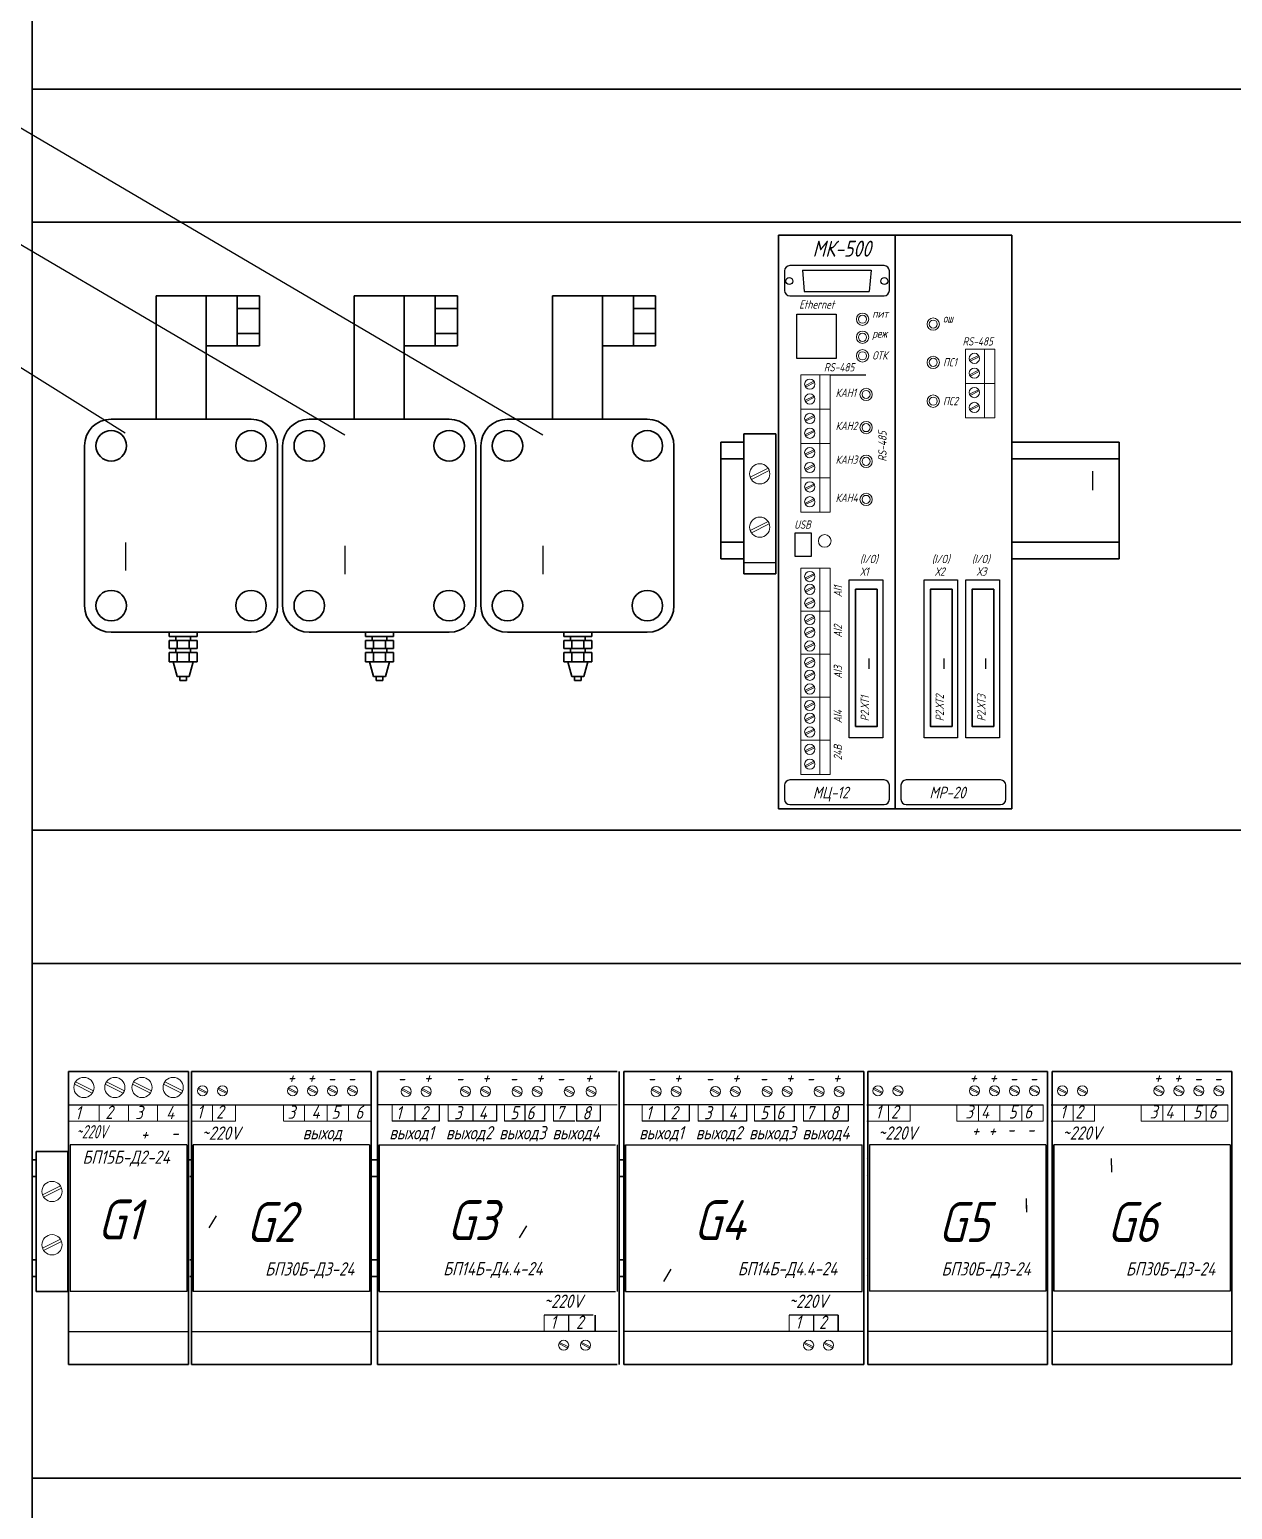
# Model space of a CAD drawing. Header units: millimetres. Extents: x 541 to 3142, y -35 to 600.
# Drawn here: x 634.4 to 724.7, y 346.1 to 457.2 of the extents above; entities that cross this region are included whole.
import ezdxf

# ---------------------------------------------------------------- set-up
doc = ezdxf.new("R2010")
doc.units = ezdxf.units.MM
doc.layers.add('АСУТП', color=7, linetype='Continuous')
doc.layers.add('Тонкая', color=7, linetype='Continuous', lineweight=20)
doc.styles.add('GOST тип А', font='GOST_A.TTF', dxfattribs={"oblique": 15})
doc.styles.get("Standard").update_dxf_attribs({"font": 'GOST_A.TTF', "width": 0.8, "oblique": 15, "height": 3})

msp = doc.modelspace()

# ---------------------------------------------------------------- linework, layer by layer
at = {"color": 7, "lineweight": 30}
for p, q in [((634.5717, 531.3667), (634.5717, 285.0211)), ((634.5717, 452.7641), (785.8217, 452.7641)), ((634.5717, 442.7641), (785.8217, 442.7641)), ((690.6203, 441.8006), (699.3703, 441.8006)), ((690.6203, 398.7369), (690.6203, 441.8006)), ((699.3703, 398.7369), (699.3703, 441.8006)), ((699.3703, 441.8006), (699.3703, 398.7369)), ((699.3703, 441.8006), (699.3703, 398.7369)), ((699.3703, 398.7369), (699.3703, 441.8006)), ((699.3703, 441.8006), (708.1203, 441.8006)), ((699.3703, 398.7369), (699.3703, 441.8006)), ((708.1203, 398.7369), (708.1203, 441.8006)), ((708.1203, 441.8006), (708.1203, 398.7369)), ((708.1203, 441.8006), (708.1203, 398.7369)), ((708.1203, 398.7369), (708.1203, 441.8006)), ((688.0037, 416.3775), (688.0037, 426.8775)), ((690.4037, 426.8775), (688.0037, 426.8775)), ((690.4037, 416.3775), (690.4037, 426.8775)), ((688.0037, 426.2525), (686.294, 426.2525)), ((686.294, 426.2525), (686.294, 417.5025)), ((716.1888, 426.2566), (708.1203, 426.2566)), ((708.1218, 426.2566), (708.1218, 426.2566)), ((708.2858, 426.2566), (708.1218, 426.2566)), ((716.1888, 417.5066), (716.1888, 426.2566)), ((688.0037, 425.0025), (686.294, 425.0025)), ((708.1203, 425.0066), (716.1888, 425.0066)), ((708.1218, 425.0066), (708.2858, 425.0066)), ((708.2858, 425.0066), (708.1218, 425.0066)), ((688.0037, 418.7525), (686.294, 418.7525)), ((708.1203, 418.7566), (716.1888, 418.7566)), ((708.1218, 418.7566), (708.2858, 418.7566)), ((708.2858, 418.7566), (708.1218, 418.7566)), ((688.0037, 417.5025), (686.294, 417.5025)), ((716.1888, 417.5066), (708.1203, 417.5066)), ((708.2858, 417.5066), (708.1218, 417.5066)), ((688.0037, 416.3775), (690.4037, 416.3775)), ((644.8556, 411.975), (644.8556, 411.675)), ((644.8556, 411.675), (646.9556, 411.675)), ((645.1556, 411.375), (644.8556, 411.375)), ((644.8556, 411.375), (644.8556, 410.775)), ((646.9556, 411.375), (645.1556, 411.375)), ((645.3556, 411.675), (645.3556, 411.375)), ((645.3556, 411.375), (646.4556, 411.375)), ((645.4556, 411.375), (645.4556, 410.775)), ((646.3556, 411.375), (646.3556, 410.775)), ((646.4556, 411.375), (646.4556, 411.675)), ((646.9556, 411.675), (646.9556, 411.975)), ((646.9556, 410.775), (646.9556, 411.375)), ((659.6056, 411.975), (659.6056, 411.675)), ((659.6056, 411.675), (661.7056, 411.675)), ((659.9056, 411.375), (659.6056, 411.375)), ((659.6056, 411.375), (659.6056, 410.775)), ((661.7056, 411.375), (659.9056, 411.375)), ((660.1056, 411.675), (660.1056, 411.375)), ((660.1056, 411.375), (661.2056, 411.375)), ((660.2056, 411.375), (660.2056, 410.775)), ((661.1056, 411.375), (661.1056, 410.775)), ((661.2056, 411.375), (661.2056, 411.675)), ((661.7056, 411.675), (661.7056, 411.975)), ((661.7056, 410.775), (661.7056, 411.375)), ((674.4857, 411.975), (674.4857, 411.675)), ((674.4857, 411.675), (676.5857, 411.675)), ((674.7857, 411.375), (674.4857, 411.375)), ((674.4857, 411.375), (674.4857, 410.775)), ((676.5857, 411.375), (674.7857, 411.375)), ((674.9857, 411.675), (674.9857, 411.375)), ((674.9857, 411.375), (676.0857, 411.375)), ((675.0857, 411.375), (675.0857, 410.775)), ((675.9857, 411.375), (675.9857, 410.775)), ((676.0857, 411.375), (676.0857, 411.675)), ((676.5857, 411.675), (676.5857, 411.975)), ((676.5857, 410.775), (676.5857, 411.375)), ((644.8556, 410.775), (646.9556, 410.775)), ((645.1556, 410.475), (644.8556, 410.475)), ((644.8556, 410.475), (644.8556, 409.775)), ((646.9556, 410.475), (645.1556, 410.475)), ((645.3556, 410.775), (645.3556, 410.475)), ((645.3556, 410.475), (646.4556, 410.475)), ((645.3556, 410.475), (646.4556, 410.475)), ((645.4556, 410.475), (645.4556, 409.775)), ((646.3556, 410.475), (646.3556, 409.775)), ((646.4556, 410.475), (646.4556, 410.775)), ((646.9556, 409.775), (646.9556, 410.475)), ((659.6056, 410.775), (661.7056, 410.775)), ((659.9056, 410.475), (659.6056, 410.475)), ((659.6056, 410.475), (659.6056, 409.775)), ((661.7056, 410.475), (659.9056, 410.475)), ((660.1056, 410.775), (660.1056, 410.475)), ((660.1056, 410.475), (661.2056, 410.475)), ((660.1056, 410.475), (661.2056, 410.475)), ((660.2056, 410.475), (660.2056, 409.775)), ((661.1056, 410.475), (661.1056, 409.775)), ((661.2056, 410.475), (661.2056, 410.775)), ((661.7056, 409.775), (661.7056, 410.475)), ((674.4857, 410.775), (676.5857, 410.775)), ((674.7857, 410.475), (674.4857, 410.475)), ((674.4857, 410.475), (674.4857, 409.775)), ((676.5857, 410.475), (674.7857, 410.475)), ((674.9857, 410.775), (674.9857, 410.475)), ((674.9857, 410.475), (676.0857, 410.475)), ((674.9857, 410.475), (676.0857, 410.475)), ((675.0857, 410.475), (675.0857, 409.775)), ((675.9857, 410.475), (675.9857, 409.775)), ((676.0857, 410.475), (676.0857, 410.775)), ((676.5857, 409.775), (676.5857, 410.475)), ((644.8556, 409.775), (646.9556, 409.775)), ((645.4556, 408.675), (645.1556, 409.775)), ((646.3556, 408.675), (646.6556, 409.775)), ((659.6056, 409.775), (661.7056, 409.775)), ((660.2056, 408.675), (659.9056, 409.775)), ((661.1056, 408.675), (661.4056, 409.775)), ((674.4857, 409.775), (676.5857, 409.775)), ((675.0857, 408.675), (674.7857, 409.775)), ((675.9857, 408.675), (676.2857, 409.775)), ((645.4556, 408.675), (646.3556, 408.675)), ((645.6556, 408.675), (645.6556, 408.375)), ((645.6556, 408.375), (646.1556, 408.375)), ((646.1556, 408.375), (646.1556, 408.675)), ((660.2056, 408.675), (661.1056, 408.675)), ((660.4056, 408.675), (660.4056, 408.375)), ((660.4056, 408.375), (660.9056, 408.375)), ((660.9056, 408.375), (660.9056, 408.675)), ((675.0857, 408.675), (675.9857, 408.675)), ((675.2857, 408.675), (675.2857, 408.375)), ((675.2857, 408.375), (675.7857, 408.375)), ((675.7857, 408.375), (675.7857, 408.675)), ((699.3703, 398.7369), (690.6203, 398.7369)), ((708.1203, 398.7369), (699.3703, 398.7369)), ((634.5717, 397.1272), (785.8217, 397.1272)), ((634.5717, 387.1272), (785.8217, 387.1272)), ((637.3041, 379.0127), (646.3041, 379.0127)), ((637.3041, 357.0127), (637.3041, 379.0127)), ((646.3041, 379.0127), (646.3041, 357.0127)), ((646.5287, 357.0127), (646.5287, 379.0127)), ((646.5287, 379.0127), (660.0287, 379.0127)), ((646.5287, 357.0127), (646.5287, 379.0127)), ((660.0287, 379.0127), (660.0287, 357.0127)), ((660.5008, 357.0127), (660.5008, 379.0127)), ((660.5008, 357.0127), (660.5008, 379.0127)), ((660.5008, 379.0127), (678.5008, 379.0127)), ((678.6427, 379.0127), (678.6427, 357.0127)), ((679.0112, 357.0127), (679.0112, 379.0127)), ((679.0112, 357.0127), (679.0112, 379.0127)), ((679.0112, 379.0127), (697.0112, 379.0127)), ((697.0112, 379.0127), (697.0112, 357.0127)), ((697.3107, 379.0175), (710.8107, 379.0175)), ((697.3107, 357.0175), (697.3107, 379.0175)), ((710.8107, 379.0175), (710.8107, 357.0175)), ((711.1575, 357.0175), (711.1575, 379.0175)), ((711.1575, 357.0175), (711.1575, 379.0175)), ((711.1575, 357.0175), (711.1575, 379.0175)), ((711.1575, 379.0175), (724.6575, 379.0175)), ((711.1575, 357.0175), (711.1575, 379.0175)), ((724.6575, 379.0175), (724.6575, 357.0175)), ((634.8679, 372.3877), (634.5717, 372.3877)), ((634.5717, 372.3877), (634.5717, 363.6377)), ((634.8679, 362.5127), (634.8679, 373.0127)), ((637.2679, 373.0127), (634.8679, 373.0127)), ((637.2679, 362.5127), (637.2679, 373.0127)), ((646.5287, 372.3877), (646.3041, 372.3877)), ((660.5008, 372.3877), (660.0287, 372.3877)), ((679.0112, 372.3877), (678.6427, 372.3877)), ((697.2403, 372.4749), (697.2403, 372.4749)), ((634.8679, 371.1377), (634.5717, 371.1377)), ((646.5287, 371.1377), (646.4199, 371.1377)), ((660.5008, 371.1377), (660.0287, 371.1377)), ((679.0112, 371.1377), (678.6427, 371.1377)), ((697.2403, 371.2249), (697.2403, 371.2249)), ((634.8679, 364.8877), (634.5717, 364.8877)), ((646.5287, 364.8877), (646.4199, 364.8877)), ((660.5008, 364.8877), (660.0287, 364.8877)), ((679.0112, 364.8877), (678.6427, 364.8877)), ((697.2403, 364.9749), (697.2403, 364.9749)), ((634.8679, 363.6377), (634.5717, 363.6377)), ((646.5287, 363.6377), (646.4199, 363.6377)), ((660.5008, 363.6377), (660.0287, 363.6377)), ((679.0112, 363.6377), (678.6427, 363.6377)), ((697.2403, 363.7249), (697.2403, 363.7249)), ((634.8679, 362.5127), (637.2679, 362.5127)), ((646.3041, 357.0127), (637.3041, 357.0127)), ((660.0287, 357.0127), (646.5287, 357.0127)), ((678.5008, 357.0127), (660.5008, 357.0127)), ((697.0112, 357.0127), (679.0112, 357.0127)), ((710.8107, 357.0175), (697.3107, 357.0175)), ((724.6575, 357.0175), (711.1575, 357.0175)), ((634.5717, 348.4881), (795.8217, 348.4881))]:
    msp.add_line(p, q, dxfattribs=at)
at = {"color": 7}
for p, q in [((658.0411, 426.7859), (612.0571, 453.7922)), ((672.9212, 426.7859), (626.9372, 453.7922)), ((641.5599, 426.9239), (611.831, 445.5863)), ((692.4203, 439.179), (697.5546, 439.179)), ((692.4203, 439.179), (692.5401, 437.577)), ((697.5708, 439.179), (697.4065, 437.577)), ((697.5546, 439.179), (697.5708, 439.179)), ((692.5401, 437.577), (697.4065, 437.577)), ((691.99, 435.8569), (694.9502, 435.8569)), ((691.99, 432.5296), (691.99, 435.8565)), ((694.9502, 435.8569), (694.9502, 432.5296)), ((694.9502, 432.5296), (691.99, 432.5296)), ((694.5015, 431.2998), (697.1785, 431.2998)), ((714.1983, 424.0708), (714.1983, 422.6545)), ((691.8374, 419.436), (691.8374, 417.7065)), ((693.0902, 419.436), (691.8374, 419.436)), ((693.0902, 417.7065), (693.0902, 419.436)), ((641.5962, 418.7359), (641.5962, 416.6245)), ((658.0411, 418.4701), (658.0411, 416.3587)), ((672.9212, 418.4701), (672.9212, 416.3587)), ((691.8374, 417.7065), (693.0902, 417.7065)), ((697.3107, 372.3877), (697.3107, 379.0175)), ((637.3041, 376.5127), (646.3041, 376.5127)), ((637.3041, 376.5127), (646.3041, 376.5127)), ((646.5287, 376.5127), (660.0287, 376.5127)), ((647.3027, 376.5127), (660.0287, 376.5127)), ((647.3027, 376.5127), (660.0287, 376.5127)), ((647.3027, 376.5127), (660.0287, 376.5127)), ((676.5912, 376.5127), (660.5008, 376.5127)), ((662.959, 376.5127), (660.5008, 376.5127)), ((663.2974, 376.5127), (663.2974, 375.2969)), ((665.1393, 376.5127), (665.1393, 375.2969)), ((667.664, 376.5127), (667.664, 375.2969)), ((669.4427, 376.5127), (669.4427, 375.2969)), ((671.5623, 376.5127), (671.5623, 375.2969)), ((673.0378, 376.5127), (673.0378, 375.2969)), ((675.4545, 376.5127), (675.4545, 375.2969)), ((677.2331, 376.5127), (677.2331, 375.2969)), ((697.0112, 376.5127), (679.0112, 376.5127)), ((682.0578, 376.5127), (682.0578, 375.2969)), ((683.8997, 376.5127), (683.8997, 375.2969)), ((686.4245, 376.5127), (686.4245, 375.2969)), ((688.2031, 376.5127), (688.2031, 375.2969)), ((690.3227, 376.5127), (690.3227, 375.2969)), ((691.7982, 376.5127), (691.7982, 375.2969)), ((694.073, 376.5127), (694.073, 375.2969)), ((695.8516, 376.5127), (695.8516, 375.2969)), ((697.2403, 376.5175), (710.4907, 376.5175)), ((697.5607, 376.5175), (710.4907, 376.5175)), ((697.5607, 376.5175), (710.4907, 376.5175)), ((697.5607, 376.5175), (710.4907, 376.5175)), ((711.0871, 376.5175), (724.3375, 376.5175)), ((711.4075, 376.5175), (724.3375, 376.5175)), ((711.4075, 376.5175), (724.3375, 376.5175)), ((711.4075, 376.5175), (724.3375, 376.5175)), ((663.2974, 375.2969), (661.6172, 375.2969)), ((665.1393, 375.2969), (663.2974, 375.2969)), ((667.664, 375.2969), (665.8222, 375.2969)), ((669.4427, 375.2969), (667.664, 375.2969)), ((671.8791, 375.2969), (670.0373, 375.2969)), ((673.0378, 375.2969), (671.8791, 375.2969)), ((675.3125, 375.2969), (673.7207, 375.2969)), ((677.2331, 375.2969), (675.4545, 375.2969)), ((682.0578, 375.2969), (680.3776, 375.2969)), ((683.8997, 375.2969), (682.0578, 375.2969)), ((686.4245, 375.2969), (684.5826, 375.2969)), ((688.2031, 375.2969), (686.4245, 375.2969)), ((690.6395, 375.2969), (688.7977, 375.2969)), ((691.7982, 375.2969), (690.6395, 375.2969)), ((694.073, 375.2969), (692.4811, 375.2969)), ((695.8516, 375.2969), (694.073, 375.2969)), ((646.1791, 373.5127), (637.4291, 373.5127)), ((637.4291, 373.5127), (637.4291, 362.5127)), ((646.1791, 373.5127), (646.1791, 362.5127)), ((646.6537, 362.5127), (646.6537, 373.5127)), ((646.6537, 373.5127), (646.6537, 362.5127)), ((659.9037, 373.5127), (646.6537, 373.5127)), ((659.9037, 373.5127), (659.9037, 362.5127)), ((660.6258, 373.5127), (660.6258, 362.5127)), ((660.6258, 362.5127), (660.6258, 373.5127)), ((660.6258, 373.5127), (678.3758, 373.5127)), ((678.5177, 362.5127), (678.5177, 373.5127)), ((679.1362, 373.5127), (679.1362, 362.5127)), ((679.1362, 362.5127), (679.1362, 373.5127)), ((679.1362, 373.5127), (696.8862, 373.5127)), ((696.8862, 362.5127), (696.8862, 373.5127)), ((697.4357, 373.5175), (697.4357, 362.5175)), ((710.6857, 373.5175), (697.4357, 373.5175)), ((710.6857, 373.5175), (710.6857, 362.5175)), ((711.2825, 362.5175), (711.2825, 373.5175)), ((711.2825, 373.5175), (711.2825, 362.5175)), ((724.5325, 373.5175), (711.2825, 373.5175)), ((724.5325, 373.5175), (724.5325, 362.5175)), ((715.6162, 371.9749), (715.6162, 372.4918)), ((715.6162, 371.9749), (715.6162, 372.4918)), ((715.6162, 371.9749), (715.6162, 371.9749)), ((715.6162, 371.9749), (715.6162, 371.4648)), ((709.2412, 368.9766), (709.2412, 369.4935)), ((709.2412, 368.9766), (709.2412, 369.4935)), ((709.2412, 368.7249), (709.2412, 369.2418)), ((709.2412, 368.9766), (709.2412, 368.9766)), ((709.2412, 368.9766), (709.2412, 368.4665)), ((647.8593, 367.2808), (648.417, 368.1926)), ((671.155, 366.5264), (671.7127, 367.4381)), ((682.0035, 363.2611), (682.5613, 364.1729)), ((646.1791, 362.5127), (637.4291, 362.5127)), ((659.9037, 362.5127), (646.6537, 362.5127)), ((660.6258, 362.5127), (678.3758, 362.5127)), ((679.1362, 362.5127), (696.8862, 362.5127)), ((710.6857, 362.5175), (697.4357, 362.5175)), ((724.5325, 362.5175), (711.2825, 362.5175)), ((674.8597, 360.7285), (673.0179, 360.7285)), ((676.7016, 360.7285), (674.8597, 360.7285)), ((674.8597, 359.5127), (674.8597, 360.7285)), ((676.8435, 360.7285), (676.8435, 359.5127)), ((676.8435, 359.5127), (676.8435, 360.7285)), ((693.2517, 360.7285), (691.4098, 360.7285)), ((695.0935, 360.7285), (693.2517, 360.7285)), ((693.2517, 359.5127), (693.2517, 360.7285)), ((695.0935, 360.7285), (695.0935, 359.5127)), ((695.0935, 359.5127), (695.0935, 360.7285)), ((637.3041, 359.5127), (646.3041, 359.5127)), ((646.5287, 359.5127), (660.0287, 359.5127)), ((674.8597, 359.5127), (660.5008, 359.5127)), ((678.5008, 359.5127), (674.8597, 359.5127)), ((693.5017, 359.5127), (679.0112, 359.5127)), ((697.0112, 359.5127), (693.2517, 359.5127)), ((697.3107, 359.5175), (710.8107, 359.5175)), ((711.1575, 359.5175), (724.6575, 359.5175))]:
    msp.add_line(p, q, dxfattribs=at)
at = {"color": 7, "linetype": 'Continuous', "lineweight": 0}
for p, q in [((706.0714, 433.2348), (706.0714, 430.6627)), ((704.9515, 432.4258), (705.6329, 432.7653)), ((704.9981, 432.3324), (705.6794, 432.6719)), ((693.7118, 431.2998), (693.7118, 428.7277)), ((704.9515, 431.312), (705.6329, 431.6515)), ((704.9981, 431.2186), (705.6794, 431.5581)), ((692.592, 430.4908), (693.2734, 430.8303)), ((692.6386, 430.3974), (693.3199, 430.7369)), ((704.9515, 429.8537), (705.6329, 430.1932)), ((704.9981, 429.7603), (705.6794, 430.0998)), ((706.0714, 430.6627), (706.0714, 428.0906)), ((692.592, 429.377), (693.2734, 429.7165)), ((692.6386, 429.2837), (693.3199, 429.6232)), ((704.9515, 428.7399), (705.6329, 429.0794)), ((704.9981, 428.6465), (705.6794, 428.986)), ((692.592, 427.9187), (693.2734, 428.2582)), ((692.6386, 427.8253), (693.3199, 428.1648)), ((693.7118, 428.7277), (693.7118, 426.1556)), ((692.592, 426.8049), (693.2734, 427.1444)), ((692.6386, 426.7116), (693.3199, 427.0511)), ((692.592, 425.3466), (693.2734, 425.6861)), ((692.6386, 425.2532), (693.3199, 425.5927)), ((693.7118, 426.1556), (693.7118, 423.5835)), ((692.592, 424.2328), (693.2734, 424.5723)), ((692.6386, 424.1395), (693.3199, 424.479)), ((688.4848, 423.6344), (689.8307, 424.305)), ((688.5767, 423.4499), (689.9226, 424.1206)), ((693.7118, 423.5835), (693.7118, 421.0114)), ((692.592, 422.7745), (693.2734, 423.114)), ((692.6386, 422.6811), (693.3199, 423.0206)), ((692.592, 421.6607), (693.2734, 422.0002)), ((692.6386, 421.5674), (693.3199, 421.9069)), ((688.4848, 419.6344), (689.8307, 420.305)), ((688.5767, 419.4499), (689.9226, 420.1206)), ((693.7118, 416.7942), (693.7118, 413.5678)), ((692.592, 416.0464), (693.2734, 416.3859)), ((692.592, 415.0897), (693.2734, 415.4292)), ((692.6386, 415.953), (693.3199, 416.2925)), ((692.592, 414.061), (693.2734, 414.4005)), ((692.6386, 414.9964), (693.3199, 415.3359)), ((692.6386, 413.9676), (693.3199, 414.3072)), ((693.7118, 413.5678), (693.7118, 410.3413)), ((692.592, 412.8199), (693.2734, 413.1594)), ((692.592, 411.8633), (693.2734, 412.2028)), ((692.6386, 412.7265), (693.3199, 413.0661)), ((692.6386, 411.7699), (693.3199, 412.1094)), ((692.592, 410.8346), (693.2734, 411.1741)), ((692.6386, 410.7412), (693.3199, 411.0807)), ((692.592, 409.5935), (693.2734, 409.933)), ((693.7118, 410.3413), (693.7118, 407.1149)), ((692.592, 408.6368), (693.2734, 408.9763)), ((692.6386, 409.5001), (693.3199, 409.8396)), ((692.6386, 408.5434), (693.3199, 408.883)), ((692.592, 407.6081), (693.2734, 407.9476)), ((692.6386, 407.5147), (693.3199, 407.8542)), ((692.592, 406.367), (693.2734, 406.7065)), ((692.6386, 406.2736), (693.3199, 406.6131)), ((693.7118, 407.1149), (693.7118, 403.8884)), ((692.592, 405.4104), (693.2734, 405.7499)), ((692.6386, 405.317), (693.3199, 405.6565)), ((692.592, 404.3817), (693.2734, 404.7212)), ((692.6386, 404.2883), (693.3199, 404.6278)), ((692.592, 403.0794), (693.2734, 403.4189)), ((692.6386, 402.986), (693.3199, 403.3255)), ((693.7118, 403.8884), (693.7118, 401.3163)), ((692.592, 401.9657), (693.2734, 402.3052)), ((692.6386, 401.8723), (693.3199, 402.2118)), ((639.0906, 377.392), (637.7447, 378.0626)), ((639.1825, 377.5765), (637.8366, 378.2471)), ((641.4106, 377.392), (640.0647, 378.0626)), ((641.5025, 377.5765), (640.1566, 378.2471)), ((643.4512, 377.392), (642.1053, 378.0626)), ((643.5431, 377.5765), (642.1972, 378.2471)), ((645.7885, 377.392), (644.4425, 378.0626)), ((645.8804, 377.5765), (644.5344, 378.2471)), ((647.6888, 377.3606), (647.0159, 377.6959)), ((647.6888, 377.3606), (647.0159, 377.6959)), ((647.7348, 377.4528), (647.0618, 377.7881)), ((647.7348, 377.4528), (647.0618, 377.7881)), ((649.1888, 377.3606), (648.5159, 377.6959)), ((649.1888, 377.3606), (648.5159, 377.6959)), ((649.2348, 377.4528), (648.5618, 377.7881)), ((649.2348, 377.4528), (648.5618, 377.7881)), ((654.4474, 377.3606), (653.7744, 377.6959)), ((654.4474, 377.3606), (653.7744, 377.6959)), ((654.4933, 377.4528), (653.8204, 377.7881)), ((654.4933, 377.4528), (653.8204, 377.7881)), ((655.9474, 377.3606), (655.2744, 377.6959)), ((655.9474, 377.3606), (655.2744, 377.6959)), ((655.9933, 377.4528), (655.3204, 377.7881)), ((655.9933, 377.4528), (655.3204, 377.7881)), ((657.4474, 377.3606), (656.7744, 377.6959)), ((657.4474, 377.3606), (656.7744, 377.6959)), ((657.4933, 377.4528), (656.8204, 377.7881)), ((657.4933, 377.4528), (656.8204, 377.7881)), ((658.9474, 377.3606), (658.2744, 377.6959)), ((658.9474, 377.3606), (658.2744, 377.6959)), ((658.9933, 377.4528), (658.3204, 377.7881)), ((658.9933, 377.4528), (658.3204, 377.7881)), ((663.0241, 377.3952), (662.3512, 377.7306)), ((663.0241, 377.3952), (662.3512, 377.7306)), ((664.5241, 377.3952), (663.8512, 377.7306)), ((664.5241, 377.3952), (663.8512, 377.7306)), ((667.4693, 377.3952), (666.7964, 377.7306)), ((667.4693, 377.3952), (666.7964, 377.7306)), ((668.9693, 377.3952), (668.2964, 377.7306)), ((668.9693, 377.3952), (668.2964, 377.7306)), ((671.3533, 377.3952), (670.6803, 377.7306)), ((671.3533, 377.3952), (670.6803, 377.7306)), ((672.8533, 377.3952), (672.1803, 377.7306)), ((672.8533, 377.3952), (672.1803, 377.7306)), ((675.2674, 377.3952), (674.5944, 377.7306)), ((675.2674, 377.3952), (674.5944, 377.7306)), ((676.9093, 377.3952), (676.2364, 377.7306)), ((676.9093, 377.3952), (676.2364, 377.7306)), ((681.7846, 377.3952), (681.1116, 377.7306)), ((681.7846, 377.3952), (681.1116, 377.7306)), ((683.2846, 377.3952), (682.6116, 377.7306)), ((683.2846, 377.3952), (682.6116, 377.7306)), ((686.2298, 377.3952), (685.5568, 377.7306)), ((686.2298, 377.3952), (685.5568, 377.7306)), ((687.7298, 377.3952), (687.0568, 377.7306)), ((687.7298, 377.3952), (687.0568, 377.7306)), ((690.1137, 377.3952), (689.4408, 377.7306)), ((690.1137, 377.3952), (689.4408, 377.7306)), ((691.6137, 377.3952), (690.9408, 377.7306)), ((691.6137, 377.3952), (690.9408, 377.7306)), ((694.0278, 377.3952), (693.3548, 377.7306)), ((694.0278, 377.3952), (693.3548, 377.7306)), ((695.5278, 377.3952), (694.8548, 377.7306)), ((695.5278, 377.3952), (694.8548, 377.7306)), ((698.3942, 377.3606), (697.7213, 377.6959)), ((698.3942, 377.3606), (697.7213, 377.6959)), ((698.4402, 377.4528), (697.7672, 377.7881)), ((698.4402, 377.4528), (697.7672, 377.7881)), ((699.8942, 377.3606), (699.2213, 377.6959)), ((699.8942, 377.3606), (699.2213, 377.6959)), ((699.9402, 377.4528), (699.2672, 377.7881)), ((699.9402, 377.4528), (699.2672, 377.7881)), ((705.6442, 377.3606), (704.9713, 377.6959)), ((705.6442, 377.3606), (704.9713, 377.6959)), ((705.6902, 377.4528), (705.0172, 377.7881)), ((705.6902, 377.4528), (705.0172, 377.7881)), ((707.1442, 377.3606), (706.4713, 377.6959)), ((707.1442, 377.3606), (706.4713, 377.6959)), ((707.1902, 377.4528), (706.5172, 377.7881)), ((707.1902, 377.4528), (706.5172, 377.7881)), ((708.6442, 377.3606), (707.9713, 377.6959)), ((708.6442, 377.3606), (707.9713, 377.6959)), ((708.6902, 377.4528), (708.0172, 377.7881)), ((708.6902, 377.4528), (708.0172, 377.7881)), ((710.1442, 377.3606), (709.4713, 377.6959)), ((710.1442, 377.3606), (709.4713, 377.6959)), ((710.1902, 377.4528), (709.5172, 377.7881)), ((710.1902, 377.4528), (709.5172, 377.7881)), ((712.241, 377.3606), (711.5681, 377.6959)), ((712.241, 377.3606), (711.5681, 377.6959)), ((712.287, 377.4528), (711.614, 377.7881)), ((712.287, 377.4528), (711.614, 377.7881)), ((713.741, 377.3606), (713.0681, 377.6959)), ((713.741, 377.3606), (713.0681, 377.6959)), ((713.787, 377.4528), (713.114, 377.7881)), ((713.787, 377.4528), (713.114, 377.7881)), ((719.491, 377.3606), (718.8181, 377.6959)), ((719.491, 377.3606), (718.8181, 377.6959)), ((719.537, 377.4528), (718.864, 377.7881)), ((719.537, 377.4528), (718.864, 377.7881)), ((720.991, 377.3606), (720.3181, 377.6959)), ((720.991, 377.3606), (720.3181, 377.6959)), ((721.037, 377.4528), (720.364, 377.7881)), ((721.037, 377.4528), (720.364, 377.7881)), ((722.491, 377.3606), (721.8181, 377.6959)), ((722.491, 377.3606), (721.8181, 377.6959)), ((722.537, 377.4528), (721.864, 377.7881)), ((722.537, 377.4528), (721.864, 377.7881)), ((723.991, 377.3606), (723.3181, 377.6959)), ((723.991, 377.3606), (723.3181, 377.6959)), ((724.037, 377.4528), (723.364, 377.7881)), ((724.037, 377.4528), (723.364, 377.7881)), ((662.9782, 377.303), (662.3052, 377.6383)), ((662.9782, 377.303), (662.3052, 377.6383)), ((664.4782, 377.303), (663.8052, 377.6383)), ((664.4782, 377.303), (663.8052, 377.6383)), ((667.4234, 377.303), (666.7504, 377.6383)), ((667.4234, 377.303), (666.7504, 377.6383)), ((668.9234, 377.303), (668.2504, 377.6383)), ((668.9234, 377.303), (668.2504, 377.6383)), ((671.3074, 377.303), (670.6344, 377.6383)), ((671.3074, 377.303), (670.6344, 377.6383)), ((672.8074, 377.303), (672.1344, 377.6383)), ((672.8074, 377.303), (672.1344, 377.6383)), ((675.2214, 377.303), (674.5485, 377.6383)), ((675.2214, 377.303), (674.5485, 377.6383)), ((676.8634, 377.303), (676.1904, 377.6383)), ((676.8634, 377.303), (676.1904, 377.6383)), ((681.7386, 377.303), (681.0657, 377.6383)), ((681.7386, 377.303), (681.0657, 377.6383)), ((683.2386, 377.303), (682.5657, 377.6383)), ((683.2386, 377.303), (682.5657, 377.6383)), ((686.1838, 377.303), (685.5109, 377.6383)), ((686.1838, 377.303), (685.5109, 377.6383)), ((687.6838, 377.303), (687.0109, 377.6383)), ((687.6838, 377.303), (687.0109, 377.6383)), ((690.0678, 377.303), (689.3948, 377.6383)), ((690.0678, 377.303), (689.3948, 377.6383)), ((691.5678, 377.303), (690.8948, 377.6383)), ((691.5678, 377.303), (690.8948, 377.6383)), ((693.9819, 377.303), (693.3089, 377.6383)), ((693.9819, 377.303), (693.3089, 377.6383)), ((695.4819, 377.303), (694.8089, 377.6383)), ((695.4819, 377.303), (694.8089, 377.6383)), ((639.6068, 376.5127), (639.6068, 375.2969)), ((641.8041, 376.5127), (641.8041, 375.2969)), ((643.9841, 376.5127), (643.9841, 375.2969)), ((648.1106, 376.5127), (648.1106, 375.2969)), ((649.8447, 376.5127), (649.8447, 375.2969)), ((653.4422, 376.5127), (653.4422, 375.2969)), ((655.0282, 376.5127), (655.0282, 375.2969)), ((656.7355, 376.5127), (656.7355, 375.2969)), ((658.3215, 376.5127), (658.3215, 375.2969)), ((660.5008, 376.5127), (678.5008, 376.5127)), ((661.6172, 376.5127), (661.6172, 375.2969)), ((661.6172, 375.2969), (661.6172, 376.5127)), ((663.2974, 375.2969), (663.2974, 376.5127)), ((663.2974, 376.5127), (665.1393, 376.5127)), ((665.8222, 375.2969), (665.8222, 376.5127)), ((665.8222, 376.5127), (667.664, 376.5127)), ((667.664, 375.2969), (667.664, 376.5127)), ((667.664, 376.5127), (669.4427, 376.5127)), ((670.0373, 375.2969), (670.0373, 376.5127)), ((670.0373, 376.5127), (671.8791, 376.5127)), ((671.8791, 376.5127), (673.0378, 376.5127)), ((673.4707, 376.5127), (675.3125, 376.5127)), ((673.7207, 375.2969), (673.7207, 376.5127)), ((675.4545, 375.2969), (675.4545, 376.5127)), ((675.4545, 376.5127), (677.2331, 376.5127)), ((679.0112, 376.5127), (695.7612, 376.5127)), ((680.3776, 376.5127), (680.3776, 375.2969)), ((680.3776, 375.2969), (680.3776, 376.5127)), ((682.0578, 375.2969), (682.0578, 376.5127)), ((682.0578, 376.5127), (683.8997, 376.5127)), ((684.5826, 375.2969), (684.5826, 376.5127)), ((684.5826, 376.5127), (686.4245, 376.5127)), ((686.4245, 375.2969), (686.4245, 376.5127)), ((686.4245, 376.5127), (688.2031, 376.5127)), ((688.7977, 375.2969), (688.7977, 376.5127)), ((688.7977, 376.5127), (690.6395, 376.5127)), ((690.6395, 376.5127), (691.7982, 376.5127)), ((692.2311, 376.5127), (694.073, 376.5127)), ((692.4811, 375.2969), (692.4811, 376.5127)), ((694.073, 375.2969), (694.073, 376.5127)), ((694.073, 376.5127), (695.8516, 376.5127)), ((698.8807, 376.5175), (698.8807, 375.3017)), ((700.4907, 376.5175), (700.4907, 375.3017)), ((703.9903, 376.5175), (703.9903, 375.3017)), ((705.6307, 376.5175), (705.6307, 375.3017)), ((707.2407, 376.5175), (707.2407, 375.3017)), ((708.8807, 376.5175), (708.8807, 375.3017)), ((710.4907, 376.5175), (710.4907, 375.3017)), ((712.7275, 376.5175), (712.7275, 375.3017)), ((714.3375, 376.5175), (714.3375, 375.3017)), ((717.8371, 376.5175), (717.8371, 375.3017)), ((719.4775, 376.5175), (719.4775, 375.3017)), ((721.0875, 376.5175), (721.0875, 375.3017)), ((722.7275, 376.5175), (722.7275, 375.3017)), ((724.3375, 376.5175), (724.3375, 375.3017)), ((646.3041, 375.2969), (637.3041, 375.2969)), ((649.8447, 375.2969), (646.5287, 375.2969)), ((656.7355, 375.2969), (653.4622, 375.2969)), ((660.0287, 375.2969), (656.7555, 375.2969)), ((700.4907, 375.3017), (697.2403, 375.3017)), ((707.2407, 375.3017), (703.9903, 375.3017)), ((710.4907, 375.3017), (707.2403, 375.3017)), ((714.3375, 375.3017), (711.0871, 375.3017)), ((721.0875, 375.3017), (717.8371, 375.3017)), ((724.3375, 375.3017), (721.0871, 375.3017)), ((635.349, 369.7696), (636.6949, 370.4403)), ((635.4409, 369.5852), (636.7868, 370.2558)), ((635.349, 365.7696), (636.6949, 366.4403)), ((635.4409, 365.5852), (636.7868, 366.2558)), ((673.0179, 360.7285), (673.0179, 359.5127)), ((674.8597, 360.7285), (674.8597, 359.5127)), ((691.4098, 360.7285), (691.4098, 359.5127)), ((693.2517, 360.7285), (693.2517, 359.5127)), ((673.0179, 359.5127), (674.8597, 359.5127)), ((674.8597, 359.5127), (676.7016, 359.5127)), ((691.4098, 359.5127), (693.2517, 359.5127)), ((693.2517, 359.5127), (695.0935, 359.5127)), ((674.7948, 358.2559), (674.1219, 358.5913)), ((674.7948, 358.2559), (674.1219, 358.5913)), ((674.8408, 358.3482), (674.1678, 358.6835)), ((674.8408, 358.3482), (674.1678, 358.6835)), ((676.4368, 358.2559), (675.7638, 358.5913)), ((676.4368, 358.2559), (675.7638, 358.5913)), ((676.4827, 358.3482), (675.8098, 358.6835)), ((676.4827, 358.3482), (675.8098, 358.6835)), ((693.1868, 358.2559), (692.5138, 358.5913)), ((693.1868, 358.2559), (692.5138, 358.5913)), ((693.2327, 358.3482), (692.5598, 358.6835)), ((693.2327, 358.3482), (692.5598, 358.6835)), ((694.6868, 358.2559), (694.0138, 358.5913)), ((694.6868, 358.2559), (694.0138, 358.5913)), ((694.7327, 358.3482), (694.0598, 358.6835)), ((694.7327, 358.3482), (694.0598, 358.6835))]:
    msp.add_line(p, q, dxfattribs=at)
at = {"color": 7, "lineweight": -3}
msp.add_line((688.0037, 417.2263), (690.4037, 417.2263), dxfattribs=at)
at = {"color": 7}
for points in [[(691.4578, 437.24), (698.5328, 437.24, 0.41421356), (698.9328, 437.64), (698.9328, 439.107, 0.41421356), (698.5328, 439.507), (691.4578, 439.507, 0.41421356), (691.0578, 439.107), (691.0578, 437.64, 0.41421356)], [(691.4578, 399.0478), (698.5328, 399.0478, 0.41421356), (698.9328, 399.4478), (698.9328, 400.5021, 0.41421356), (698.5328, 400.9021), (691.4578, 400.9021, 0.41421356), (691.0578, 400.5021), (691.0578, 399.4478, 0.41421356)], [(700.2078, 399.0478), (707.2828, 399.0478, 0.41421356), (707.6828, 399.4478), (707.6828, 400.5021, 0.41421356), (707.2828, 400.9021), (700.2078, 400.9021, 0.41421356), (699.8078, 400.5021), (699.8078, 399.4478, 0.41421356)]]:
    msp.add_lwpolyline(points, format="xyb", close=True, dxfattribs=at)
at = {"color": 7, "linetype": 'Continuous', "lineweight": 0}
for points in [[(704.6565, 433.2348), (706.861, 433.2348), (706.861, 430.6627), (704.6565, 430.6627)], [(692.297, 431.2998), (694.5015, 431.2998), (694.5015, 428.7277), (692.297, 428.7277)], [(704.6565, 430.6627), (706.861, 430.6627), (706.861, 428.0906), (704.6565, 428.0906)], [(692.297, 428.7277), (694.5015, 428.7277), (694.5015, 426.1556), (692.297, 426.1556)], [(692.297, 426.1556), (694.5015, 426.1556), (694.5015, 423.5835), (692.297, 423.5835)], [(692.297, 423.5835), (694.5015, 423.5835), (694.5015, 421.0114), (692.297, 421.0114)], [(692.297, 416.7942), (694.5015, 416.7942), (694.5015, 413.5678), (692.297, 413.5678)], [(692.297, 413.5678), (694.5015, 413.5678), (694.5015, 410.3413), (692.297, 410.3413)], [(692.297, 410.3413), (694.5015, 410.3413), (694.5015, 407.1149), (692.297, 407.1149)], [(692.297, 407.1149), (694.5015, 407.1149), (694.5015, 403.8884), (692.297, 403.8884)], [(692.297, 403.8884), (694.5015, 403.8884), (694.5015, 401.3163), (692.297, 401.3163)]]:
    msp.add_lwpolyline(points, close=True, dxfattribs=at)
at = {"color": 7}
for points in [[(695.9253, 415.9209), (698.4428, 415.9209), (698.4428, 404.0745), (695.9253, 404.0745)], [(701.5442, 415.9209), (704.0617, 415.9209), (704.0617, 404.0745), (701.5442, 404.0745)], [(704.6753, 415.9209), (707.1928, 415.9209), (707.1928, 404.0745), (704.6753, 404.0745)]]:
    msp.add_lwpolyline(points, close=True, dxfattribs=at)
at = {"color": 7, "lineweight": 30}
for points in [[(698.0194, 415.2198), (696.3995, 415.2198), (696.3995, 404.9268), (698.0194, 404.9268)], [(703.6383, 415.2198), (702.0184, 415.2198), (702.0184, 404.9268), (703.6383, 404.9268)], [(706.7694, 415.2198), (705.1495, 415.2198), (705.1495, 404.9268), (706.7694, 404.9268)]]:
    msp.add_lwpolyline(points, close=True, dxfattribs=at)
at = {"color": 7}
for centre in [(691.4207, 438.3475), (698.5638, 438.3475)]:
    msp.add_circle(centre, 0.2627, dxfattribs=at)
at = {"color": 7, "linetype": 'Continuous', "lineweight": 0}
for centre, radius in [((696.9205, 435.4838), 0.4651), ((696.9205, 435.4838), 0.3059), ((702.2275, 435.1193), 0.4651), ((702.2275, 435.1193), 0.3059), ((696.9205, 434.1297), 0.4651), ((696.9205, 434.1297), 0.3059), ((696.9205, 432.7377), 0.4651), ((696.9205, 432.7377), 0.3059), ((702.2275, 432.2452), 0.4651), ((702.2275, 432.2452), 0.3059), ((705.3155, 432.5488), 0.3842), ((692.956, 430.6139), 0.3842), ((705.3155, 431.4351), 0.3842), ((692.956, 429.5001), 0.3842), ((697.1891, 429.8398), 0.4651), ((697.1891, 429.8398), 0.3059), ((705.3155, 429.9767), 0.3842), ((702.2275, 429.3329), 0.4651), ((702.2275, 429.3329), 0.3059), ((705.3155, 428.863), 0.3842), ((692.956, 428.0418), 0.3842), ((697.1891, 427.3518), 0.4651), ((697.1891, 427.3518), 0.3059), ((692.956, 426.928), 0.3842), ((692.956, 425.4697), 0.3842), ((689.2037, 423.8775), 0.7589), ((692.956, 424.3559), 0.3842), ((697.1891, 424.8175), 0.4651), ((697.1891, 424.8175), 0.3059), ((692.956, 422.8976), 0.3842), ((692.956, 421.7838), 0.3842), ((697.1891, 421.9596), 0.4651), ((697.1891, 421.9596), 0.3059), ((689.2037, 419.8775), 0.7589), ((694.0865, 418.8462), 0.4743), ((692.956, 416.1694), 0.3842), ((692.956, 415.2128), 0.3842), ((692.956, 414.1841), 0.3842), ((692.956, 412.943), 0.3842), ((692.956, 411.9863), 0.3842), ((692.956, 410.9576), 0.3842), ((692.956, 409.7165), 0.3842), ((692.956, 408.7599), 0.3842), ((692.956, 407.7312), 0.3842), ((692.956, 406.4901), 0.3842), ((692.956, 405.5334), 0.3842), ((692.956, 404.5047), 0.3842), ((692.956, 403.2025), 0.3842), ((692.956, 402.0887), 0.3842), ((638.4636, 377.8196), 0.7589), ((640.7836, 377.8196), 0.7589), ((642.8242, 377.8196), 0.7589), ((645.1614, 377.8196), 0.7589), ((647.3753, 377.5743), 0.3795), ((647.3753, 377.5743), 0.3795), ((648.8753, 377.5743), 0.3795), ((648.8753, 377.5743), 0.3795), ((654.1339, 377.5743), 0.3795), ((654.1339, 377.5743), 0.3795), ((655.6339, 377.5743), 0.3795), ((655.6339, 377.5743), 0.3795), ((657.1339, 377.5743), 0.3795), ((657.1339, 377.5743), 0.3795), ((658.6339, 377.5743), 0.3795), ((658.6339, 377.5743), 0.3795), ((662.6647, 377.5168), 0.3795), ((662.6647, 377.5168), 0.3795), ((664.1647, 377.5168), 0.3795), ((664.1647, 377.5168), 0.3795), ((667.1099, 377.5168), 0.3795), ((667.1099, 377.5168), 0.3795), ((668.6099, 377.5168), 0.3795), ((668.6099, 377.5168), 0.3795), ((670.9938, 377.5168), 0.3795), ((670.9938, 377.5168), 0.3795), ((672.4938, 377.5168), 0.3795), ((672.4938, 377.5168), 0.3795), ((674.9079, 377.5168), 0.3795), ((674.9079, 377.5168), 0.3795), ((676.5499, 377.5168), 0.3795), ((676.5499, 377.5168), 0.3795), ((681.4251, 377.5168), 0.3795), ((681.4251, 377.5168), 0.3795), ((682.9251, 377.5168), 0.3795), ((682.9251, 377.5168), 0.3795), ((685.8703, 377.5168), 0.3795), ((685.8703, 377.5168), 0.3795), ((687.3703, 377.5168), 0.3795), ((687.3703, 377.5168), 0.3795), ((689.7543, 377.5168), 0.3795), ((689.7543, 377.5168), 0.3795), ((691.2543, 377.5168), 0.3795), ((691.2543, 377.5168), 0.3795), ((693.6683, 377.5168), 0.3795), ((693.6683, 377.5168), 0.3795), ((695.1683, 377.5168), 0.3795), ((695.1683, 377.5168), 0.3795), ((698.0807, 377.5743), 0.3795), ((698.0807, 377.5743), 0.3795), ((699.5807, 377.5743), 0.3795), ((699.5807, 377.5743), 0.3795), ((705.3307, 377.5743), 0.3795), ((705.3307, 377.5743), 0.3795), ((706.8307, 377.5743), 0.3795), ((706.8307, 377.5743), 0.3795), ((708.3307, 377.5743), 0.3795), ((708.3307, 377.5743), 0.3795), ((709.8307, 377.5743), 0.3795), ((709.8307, 377.5743), 0.3795), ((711.9275, 377.5743), 0.3795), ((711.9275, 377.5743), 0.3795), ((713.4275, 377.5743), 0.3795), ((713.4275, 377.5743), 0.3795), ((719.1775, 377.5743), 0.3795), ((719.1775, 377.5743), 0.3795), ((720.6775, 377.5743), 0.3795), ((720.6775, 377.5743), 0.3795), ((722.1775, 377.5743), 0.3795), ((722.1775, 377.5743), 0.3795), ((723.6775, 377.5743), 0.3795), ((723.6775, 377.5743), 0.3795), ((636.0679, 370.0127), 0.7589), ((636.0679, 366.0127), 0.7589), ((674.4813, 358.4697), 0.3795), ((674.4813, 358.4697), 0.3795), ((676.1233, 358.4697), 0.3795), ((676.1233, 358.4697), 0.3795), ((692.8733, 358.4697), 0.3795), ((692.8733, 358.4697), 0.3795), ((694.3733, 358.4697), 0.3795), ((694.3733, 358.4697), 0.3795)]:
    msp.add_circle(centre, radius, dxfattribs=at)
at = {"layer": 'АСУТП', "color": 7}
for p, q in [((697.4058, 410.015), (697.4058, 409.2408)), ((703.0248, 410.015), (703.0248, 409.2408)), ((706.1558, 410.015), (706.1558, 409.2408))]:
    msp.add_line(p, q, dxfattribs=at)
at = {"layer": 'Тонкая', "color": 7, "lineweight": 30}
for p, q in [((643.8837, 437.2351), (651.6337, 437.2351)), ((643.8837, 437.2351), (643.8837, 427.9851)), ((647.6337, 437.2351), (647.6337, 427.9851)), ((649.9649, 437.2351), (649.9649, 433.4851)), ((651.6337, 433.4851), (651.6337, 437.2351)), ((658.757, 437.2351), (666.507, 437.2351)), ((658.757, 437.2351), (658.757, 427.9851)), ((662.507, 437.2351), (662.507, 427.9851)), ((664.8382, 437.2351), (664.8382, 433.4851)), ((666.507, 433.4851), (666.507, 437.2351)), ((673.6371, 437.2351), (681.3871, 437.2351)), ((673.6371, 437.2351), (673.6371, 427.9851)), ((677.3871, 437.2351), (677.3871, 427.9851)), ((679.7183, 437.2351), (679.7183, 433.4851)), ((681.3871, 433.4851), (681.3871, 437.2351)), ((649.9649, 436.2976), (651.6337, 436.2976)), ((664.8382, 436.2976), (666.507, 436.2976)), ((679.7183, 436.2976), (681.3871, 436.2976)), ((649.9649, 434.4226), (651.6337, 434.4226)), ((664.8382, 434.4226), (666.507, 434.4226)), ((679.7183, 434.4226), (681.3871, 434.4226)), ((647.6337, 433.4851), (651.6337, 433.4851)), ((662.507, 433.4851), (666.507, 433.4851)), ((677.3871, 433.4851), (681.3871, 433.4851)), ((651.0087, 427.9851), (640.5087, 427.9851)), ((665.882, 427.9851), (655.382, 427.9851)), ((680.7621, 427.9851), (670.2621, 427.9851)), ((638.5087, 425.9851), (638.5087, 413.9851)), ((653.0087, 413.9851), (653.0087, 425.9851)), ((653.382, 425.9851), (653.382, 413.9851)), ((667.882, 413.9851), (667.882, 425.9851)), ((668.2621, 425.9851), (668.2621, 413.9851)), ((682.7621, 413.9851), (682.7621, 425.9851)), ((640.5087, 411.9851), (651.0087, 411.9851)), ((655.382, 411.9851), (665.882, 411.9851)), ((670.2621, 411.9851), (680.7621, 411.9851))]:
    msp.add_line(p, q, dxfattribs=at)
for centre in [(640.5087, 425.9851), (651.0087, 425.9851), (655.382, 425.9851), (665.882, 425.9851), (670.2621, 425.9851), (680.7621, 425.9851), (640.5087, 413.9851), (651.0087, 413.9851), (655.382, 413.9851), (665.882, 413.9851), (670.2621, 413.9851), (680.7621, 413.9851)]:
    msp.add_circle(centre, 1.1462, dxfattribs=at)
for centre, start, end in [((640.5087, 425.9851), 90, 180), ((651.0087, 425.9851), 0, 90), ((655.382, 425.9851), 90, 180), ((665.882, 425.9851), 0, 90), ((670.2621, 425.9851), 90, 180), ((680.7621, 425.9851), 0, 90), ((640.5087, 413.9851), 180, 270), ((651.0087, 413.9851), 270, 0), ((655.382, 413.9851), 180, 270), ((665.882, 413.9851), 270, 0), ((670.2621, 413.9851), 180, 270), ((680.7621, 413.9851), 270, 0)]:
    msp.add_arc(centre, 2, start, end, dxfattribs=at)

# ---------------------------------------------------------------- texts
at = {"color": 7, "linetype": 'Continuous', "lineweight": 0, "style": 'GOST тип А', "oblique": 15}
for s, height, p in [('МК-500', 1.2, (693.1717, 440.1797)), ('Ethernet', 0.625, (692.1653, 436.2788)), ('пит', 0.625, (697.6514, 435.5969)), ('ош', 0.625, (702.9585, 435.2324)), ('реж', 0.625, (697.6514, 434.0971)), ('RS-485', 0.625, (704.4281, 433.5101)), ('RS-485', 0.625, (694.0196, 431.5685)), ('ОТК', 0.625, (697.6514, 432.4565)), ('ПС1', 0.625, (702.9585, 431.9423)), ('КАН1', 0.625, (694.8972, 429.6519)), ('ПС2', 0.625, (702.9585, 429.0299)), ('КАН2', 0.625, (694.8972, 427.1639)), ('КАН3', 0.625, (694.8972, 424.6296)), ('КАН4', 0.625, (694.8972, 421.7717)), ('USB', 0.625, (691.7858, 419.7563)), ('(I/O)', 0.625, (696.7327, 417.176)), ('(I/O)', 0.625, (702.1297, 417.176)), ('(I/O)', 0.625, (705.1372, 417.176)), ('Х1', 0.625, (696.7327, 416.2291)), ('Х2', 0.625, (702.3516, 416.2291)), ('Х3', 0.625, (705.4827, 416.2291)), (' МЦ-12', 0.875, (692.7434, 399.5195)), (' МР-20', 0.875, (701.4934, 399.5195)), ('+', 1, (653.7398, 378.0885)), ('+', 1, (655.2398, 378.0885)), ('-', 1, (656.755, 378.0164)), ('-', 1, (658.255, 378.0164)), ('-', 1, (662.005, 378.0164)), ('+', 1, (663.9898, 378.0885)), ('-', 1, (666.3716, 378.0164)), ('+', 1, (668.3565, 378.0885)), ('-', 1, (670.4153, 378.0164)), ('+', 1, (672.4001, 378.0885)), ('-', 1, (673.9391, 378.0164)), ('+', 1, (676.0659, 378.0885)), ('-', 1, (680.7654, 378.0164)), ('+', 1, (682.7502, 378.0885)), ('-', 1, (685.1321, 378.0164)), ('+', 1, (687.1169, 378.0885)), ('-', 1, (689.1757, 378.0164)), ('+', 1, (691.1605, 378.0885)), ('-', 1, (692.6995, 378.0164)), ('+', 1, (694.6844, 378.0885)), ('+', 1, (704.9367, 378.0885)), ('+', 1, (706.4367, 378.0885)), ('-', 1, (707.9519, 378.0164)), ('-', 1, (709.4519, 378.0164)), ('+', 1, (718.7835, 378.0885)), ('+', 1, (720.2835, 378.0885)), ('-', 1, (721.7987, 378.0164)), ('-', 1, (723.2987, 378.0164)), ('1', 1, (646.9442, 375.4824)), ('2', 1, (648.3919, 375.4824)), ('3', 1, (653.7577, 375.4654)), ('4', 1, (655.549, 375.4654)), ('5', 1, (657.0509, 375.4654)), ('6', 1, (658.8422, 375.4654)), ('1', 1, (661.8892, 375.423)), ('2', 1, (663.7311, 375.423)), ('3', 1, (666.2559, 375.423)), ('4', 1, (668.0977, 375.423)), ('5', 1, (670.4709, 375.423)), ('6', 1, (671.6882, 375.423)), ('7', 1, (673.9044, 375.423)), ('8', 1, (675.8881, 375.423)), ('1', 1, (680.6497, 375.423)), ('2', 1, (682.4915, 375.423)), ('3', 1, (685.0163, 375.423)), ('4', 1, (686.8581, 375.423)), ('5', 1, (689.2313, 375.423)), ('6', 1, (690.4486, 375.423)), ('7', 1, (692.6648, 375.423)), ('8', 1, (694.5066, 375.423)), ('1', 1, (697.8934, 375.4872)), ('2', 1, (699.0538, 375.4872)), ('3', 1, (704.6434, 375.4872)), ('4', 1, (705.8038, 375.4872)), ('5', 1, (707.8934, 375.4872)), ('6', 1, (709.0538, 375.4872)), ('1', 1, (711.7401, 375.4872)), ('2', 1, (712.9006, 375.4872)), ('3', 1, (718.4901, 375.4872)), ('4', 1, (719.6506, 375.4872)), ('5', 1, (721.7401, 375.4872)), ('6', 1, (722.9006, 375.4872)), ('~220V', 1, (647.2938, 373.8934)), ('выход', 1, (654.8892, 373.923)), ('выход1', 1, (661.3892, 373.923)), ('выход2', 1, (665.6392, 373.923)), ('выход3', 1, (669.6392, 373.923)), ('выход4', 1, (673.6392, 373.923)), ('выход1', 1, (680.1497, 373.923)), ('выход2', 1, (684.3997, 373.923)), ('выход3', 1, (688.3997, 373.923)), ('выход4', 1, (692.3997, 373.923)), ('~220V', 1, (698.0757, 373.8982)), ('~220V', 1, (711.9225, 373.8982)), ('БП30Б-Д3-24', 1, (652.0675, 363.6992)), ('БП14Б-Д4.4-24', 1, (665.434, 363.7192)), ('БП14Б-Д4.4-24', 1, (687.5528, 363.7192)), ('БП30Б-Д3-24', 1, (702.8495, 363.704)), ('БП30Б-Д3-24', 1, (716.6963, 363.704)), ('~220V', 1, (672.9839, 361.275)), ('~220V', 1, (691.3759, 361.275)), ('1', 1, (673.4806, 359.6982)), ('2', 1, (675.4067, 359.6982)), ('1', 1, (691.8726, 359.6982)), ('2', 1, (693.6567, 359.6982))]:
    msp.add_text(s, height=height, dxfattribs=at).set_placement(p)
for s, height, rotation, p in [('RS-485', 0.625, 90, (698.7269, 424.8001)), ('AI1', 0.625, 90, (695.383, 414.6103)), ('AI2', 0.625, 90, (695.383, 411.5815)), ('AI3', 0.625, 90, (695.383, 408.5019)), ('Р2.ХТ1', 0.625, 90, (697.4076, 405.3055)), ('Р2.ХТ2', 0.625, 90, (703.0265, 405.3055)), ('Р2.ХТ3', 0.625, 90, (706.1576, 405.3055)), ('AI4', 0.625, 90, (695.383, 405.155)), ('24В', 0.625, 90, (695.383, 402.386)), ('+', 1, 180, (705.8776, 374.8929)), ('+', 1, 180, (707.1276, 374.8929)), ('-', 1, 180, (708.5281, 374.9568)), ('-', 1, 180, (710.0281, 374.9568))]:
    msp.add_text(s, height=height, rotation=rotation, dxfattribs=at).set_placement(p)
at = {"color": 7, "linetype": 'Continuous', "lineweight": 0, "oblique": 15}
for s, p in [('1', (637.8093, 375.4257)), ('2', (640.0774, 375.4563)), ('3', (642.3146, 375.4386)), ('4', (644.6285, 375.4386)), ('БП15Б-Д2-24', (638.3548, 372.0884))]:
    msp.add_text(s, height=1, dxfattribs=at).set_placement(p)
at = {"color": 7, "linetype": 'Continuous', "lineweight": 0, "oblique": 15, "width": 0.8}
msp.add_text('~220V', height=1, dxfattribs=at).set_placement((637.8683, 373.9953))
at = {"color": 7, "linetype": 'Continuous', "lineweight": 0, "oblique": 15}
for s, p in [('+', (643.488, 374.6299)), ('-', (645.7686, 374.702))]:
    msp.add_text(s, height=1, rotation=180, dxfattribs=at).set_placement(p)
at = {"color": 7, "lineweight": 0, "oblique": 15}
msp.add_text('G1', height=3, dxfattribs=at).set_placement((639.4772, 366.4063))
at = {"color": 7, "lineweight": 0, "style": 'GOST тип А', "oblique": 15}
for s, p in [('G2', (650.6394, 366.2176)), ('G3', (665.7262, 366.3592)), ('G4', (684.2367, 366.3592)), ('G5', (702.5923, 366.2224)), ('G6', (715.2682, 366.2224))]:
    msp.add_text(s, height=3, dxfattribs=at).set_placement(p)

doc.saveas('drawing.dxf')
